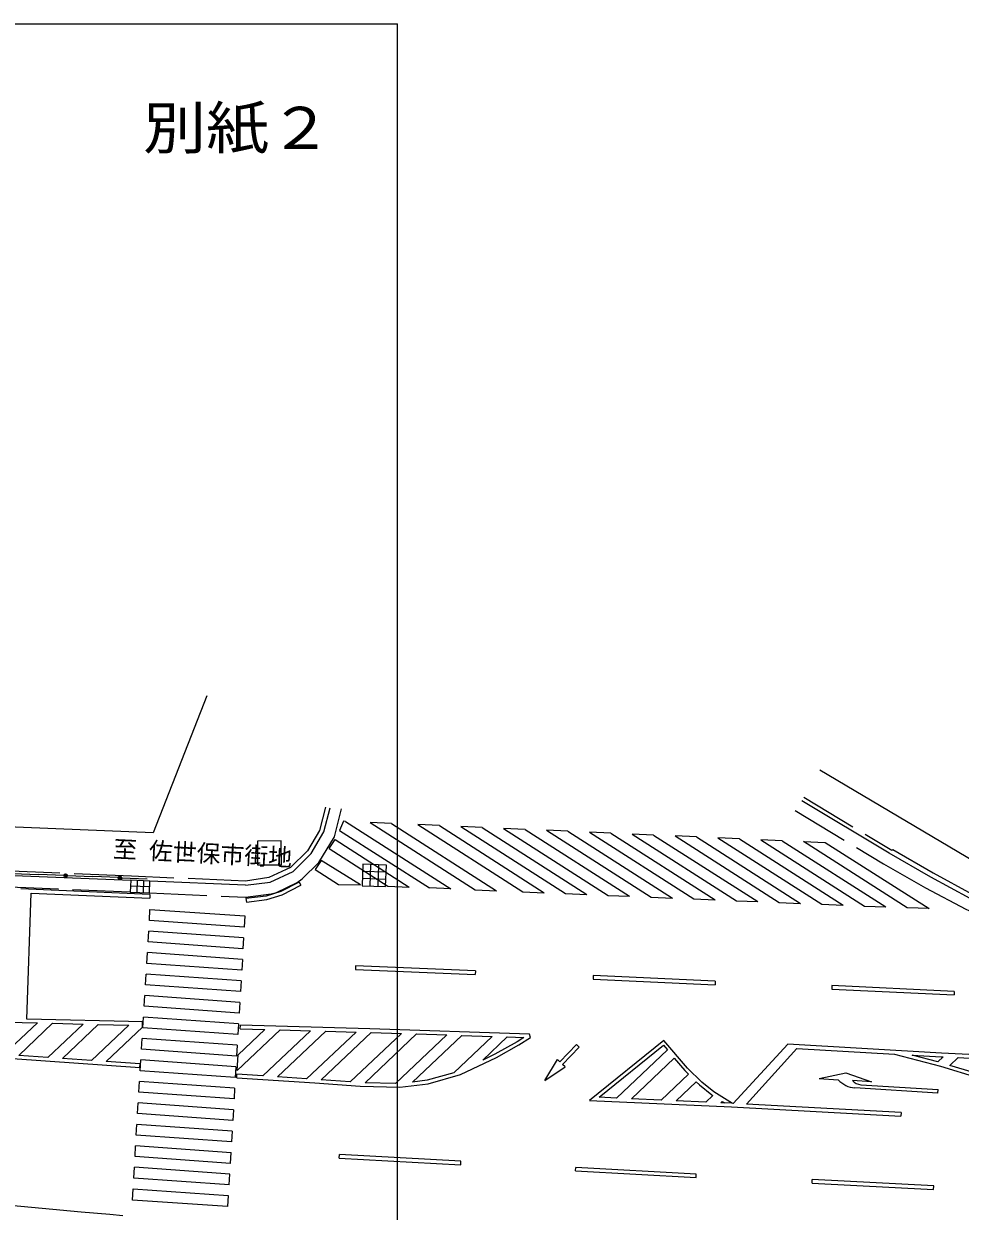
# Model space of a CAD drawing. Units: millimetres, scale not verified. Extents: x -94331 to 144568, y -56598 to 62562.
# Drawn here: x 53814 to 93026, y 12862 to 62562 of the extents above; entities that cross this region are included whole.
import ezdxf
from ezdxf.enums import TextEntityAlignment as Align

# ---------------------------------------------------------------- set-up
doc = ezdxf.new("R2010")
doc.units = ezdxf.units.MM
doc.header["$LTSCALE"] = 400
doc.linetypes.add('DASHED', pattern=[7.5, 6, -1.5])
for name, color, linetype, lineweight in [('0-0_芯', 1, 'Continuous', 30), ('0-1_躯体', 7, 'Continuous', 9), ('0-2_壁', 7, 'Continuous', 9), ('0-9_ハッチ', 7, 'Continuous', 9), ('0-F_0', 7, 'Continuous', 9)]:
    doc.layers.add(name, color=color, linetype=linetype, lineweight=lineweight)
doc.layers.add('0-7_ハッチ', color=7, linetype='Continuous')
doc.styles.add('ＭＳ ゴシック', font='')
doc.styles.get('ＭＳ ゴシック').set_extended_font_data('MS Gothic')

msp = doc.modelspace()

# ---------------------------------------------------------------- linework, layer by layer
at = {"layer": '0-1_躯体', "linetype": 'DASHED'}
for p, q in [((58329, 26883.8), (49894.9, 27233.5)), ((63096.5, 26682.1), (58329, 26883.8)), ((58260.2, 26218.2), (50650, 26537.7)), ((59081.6, 26187.1), (63104, 26006.8))]:
    msp.add_line(p, q, dxfattribs=at)
at = {"layer": '0-1_躯体'}
for p, q in [((50668.6, 27031.8), (58294.2, 26712.4)), ((53354.2, 26997.7), (54428.7, 26955.8)), ((55503.1, 26913.8), (54428.7, 26955.8)), ((55632, 26908.8), (56706.5, 26866.8)), ((57780.9, 26824.9), (56706.5, 26866.8)), ((57909.8, 26819.8), (58984.3, 26777.9)), ((59091, 26434.5), (58284.9, 26465)), ((58563, 26702.2), (58544.2, 26207.5)), ((58831.7, 26692), (58812.9, 26197.3)), ((63100.4, 26511.5), (59100.4, 26681.8)), ((53943.5, 20905.6), (54128, 26180.9)), ((54128, 26180.9), (59093.7, 25968.6)), ((59100.1, 26118.5), (59093.7, 25968.6)), ((59072.9, 25033.8), (59100.3, 25485.7)), ((59100.3, 25485.7), (63075.6, 25224.3)), ((63047.3, 24748.2), (59072.9, 25033.8)), ((59018.3, 24135.4), (59045.6, 24584.6)), ((63020.5, 24299), (59045.6, 24584.6)), ((62993.7, 23849.8), (59018.3, 24135.4)), ((58963.8, 23237), (58991.1, 23686.2)), ((62966.9, 23400.5), (58991.1, 23686.2)), ((62940.1, 22951.3), (58963.8, 23237)), ((58909.3, 22338.6), (58936.5, 22787.8)), ((62913.3, 22502.1), (58936.5, 22787.8)), ((58854.7, 21440.2), (58882, 21889.4)), ((62859.8, 21603.6), (58882, 21889.4)), ((62886.5, 22052.8), (58909.3, 22338.6)), ((62833, 21154.3), (58854.7, 21440.2)), ((58808.4, 20783), (53943.5, 20905.6)), ((58800.2, 20541.8), (58827.5, 20991)), ((62806.2, 20705.1), (58827.5, 20991)), ((54385.5, 20744.4), (52996.9, 19429.6)), ((53110.4, 20776.5), (54385.5, 20744.4)), ((55023.1, 20728.3), (53606.4, 19387)), ((56298.2, 20696.2), (54825.4, 19301.8)), ((55023.1, 20728.3), (56298.2, 20696.2)), ((56935.8, 20680.2), (55434.9, 19259.1)), ((58210.9, 20648), (56653.9, 19173.9)), ((56935.8, 20680.2), (58210.9, 20648)), ((58780, 20567.2), (57263.4, 19131.3)), ((58780, 20567.2), (58793.3, 20783.4)), ((62779.4, 20255.9), (58800.2, 20541.8)), ((58745.7, 19643.4), (58772.9, 20092.6)), ((62752.6, 19806.6), (58772.9, 20092.6)), ((54825.4, 19301.8), (53606.4, 19387)), ((62725.8, 19357.4), (58745.7, 19643.4)), ((56653.9, 19173.9), (55434.9, 19259.1)), ((58691.5, 19031.4), (57263.4, 19131.3)), ((58681, 18881.8), (58691.5, 19031.4)), ((58691.1, 18745), (58718.4, 19194.2)), ((62699.1, 18908.2), (58718.4, 19194.2)), ((62672.3, 18458.9), (58691.1, 18745)), ((58636.6, 17846.6), (58663.9, 18295.8)), ((62645.5, 18009.7), (58663.9, 18295.8)), ((58582, 16948.2), (58609.3, 17397.4)), ((62591.9, 17111.2), (58609.3, 17397.4)), ((62618.7, 17560.5), (58636.6, 17846.6)), ((62565.1, 16662), (58582, 16948.2)), ((58527.5, 16049.8), (58554.8, 16499)), ((62538.4, 16212.8), (58554.8, 16499)), ((62511.6, 15763.5), (58527.5, 16049.8)), ((58473, 15151.4), (58500.2, 15600.6)), ((62505.5, 15312.8), (58500.2, 15600.6)), ((62473.2, 14864), (58473, 15151.4)), ((58418.4, 14253), (58445.7, 14702.2)), ((62441, 14415.1), (58445.7, 14702.2)), ((62408.7, 13966.3), (58418.4, 14253)), ((58391.2, 13803.8), (62377.7, 13517.3))]:
    msp.add_line(p, q, dxfattribs=at)
for points in [[(61482.7, 34434.6), (59229.6, 28700.4), (50734.3, 29044.5)], [(59100.1, 26118.5), (53690.7, 26349.8)], [(53349.5, 19254.6), (58681, 18881.8)], [(62350.4, 13059.8), (58362.2, 13326.9), (58391.2, 13803.8)]]:
    msp.add_lwpolyline(points, dxfattribs=at)
msp.add_lwpolyline([(59100.4, 26681.8), (58294.2, 26712.4), (58275.5, 26217.7), (59081.6, 26187.1)], close=True, dxfattribs=at)
for centre, radius in [((55567.6, 26911.3), 75), ((55567.6, 26911.3), 49.5), ((55567.6, 26911.3), 24.5), ((57845.4, 26822.4), 75), ((57845.4, 26822.4), 49.5), ((57845.4, 26822.4), 24.5)]:
    msp.add_circle(centre, radius, dxfattribs=at)
at = {"layer": '0-2_壁'}
msp.add_lwpolyline([(-7311.2, 18089.1), (8706.5, 16869.3), (8689.8, 16640.1), (21085.6, 15779.8), (30634.5, 15171.5), (31446.6, 15104.7), (36320.8, 14656.7), (37496.9, 14572.4), (40760, 14265.4), (41579.2, 14198.6), (46485.3, 13741.2), (47689.7, 13628.3), (51659.5, 13258.2), (52488.2, 13183), (56224.7, 12839.6), (57412.4, 12736.3), (57966.5, 12679.6)], dxfattribs=at)
at = {"layer": '0-9_ハッチ'}
for p, q in [((67290.3, 29176.4), (71696.7, 26358.8)), ((68318.6, 29131.3), (72721.6, 26315.9)), ((69215.9, 29091.7), (68318.6, 29131.3)), ((69215.9, 29091.7), (73615.4, 26278.4)), ((70318.9, 29043.5), (74715, 26232.4)), ((71216.2, 29003.8), (70318.9, 29043.5)), ((71216.2, 29003.8), (75608.9, 26195)), ((72113.5, 28964.2), (76502.7, 26157.6)), ((73010.7, 28924.6), (72113.5, 28964.2)), ((73010.7, 28924.6), (77396.6, 26120.1)), ((73908, 28885), (78290.4, 26082.7)), ((74805.3, 28845.4), (73908, 28885)), ((74805.3, 28845.4), (79184.3, 26045.3)), ((66600.4, 28040.6), (66850.8, 28414.6)), ((66850.8, 28414.6), (69951.5, 26431.9)), ((67040.8, 28801.8), (70802.8, 26396.2)), ((75702.5, 28805.8), (80078.1, 26007.8)), ((76599.8, 28766.1), (75702.5, 28805.8)), ((76599.8, 28766.1), (80972, 25970.4)), ((77497.1, 28726.5), (81865.8, 25933)), ((78394.4, 28686.9), (77497.1, 28726.5)), ((78394.4, 28686.9), (82759.7, 25895.6)), ((79291.6, 28647.3), (83653.5, 25858.1)), ((80188.9, 28607.7), (79291.6, 28647.3)), ((80188.9, 28607.7), (84547.3, 25820.7)), ((81086.2, 28568.1), (85441.2, 25783.3)), ((81086.2, 28568.1), (85441.2, 25783.3)), ((81983.4, 28528.4), (81086.2, 28568.1)), ((81983.4, 28528.4), (86335, 25745.9)), ((82880.7, 28488.8), (87228.9, 25708.4)), ((83778, 28449.2), (82880.7, 28488.8)), ((83778, 28449.2), (88122.7, 25671)), ((84675.3, 28409.6), (89016.6, 25633.6)), ((85572.5, 28370), (84675.3, 28409.6)), ((85572.5, 28370), (89910.4, 25596.2)), ((66600.4, 28040.6), (69057.7, 26469.3)), ((68339.8, 27372.4), (68308.2, 26469.8)), ((68669.7, 27360.9), (68638.2, 26458.2)), ((68989.2, 27048.4), (67999.3, 27083.1)), ((63100.4, 26511.5), (59100.4, 26681.8)), ((65348.2, 26641.3), (65417.1, 26508.1)), ((68978.6, 26747.6), (67988.8, 26782.2)), ((69057.7, 26469.3), (69951.5, 26431.9)), ((71696.7, 26358.8), (70802.8, 26396.2)), ((63119.3, 25949.9), (63137.8, 25801.1)), ((72721.6, 26315.9), (73615.4, 26278.4)), ((74715, 26232.4), (75608.9, 26195)), ((76502.7, 26157.6), (77396.6, 26120.1)), ((78290.4, 26082.7), (79184.3, 26045.3)), ((80078.1, 26007.8), (80972, 25970.4)), ((81865.8, 25933), (82759.7, 25895.6)), ((83653.5, 25858.1), (84547.3, 25820.7)), ((85441.2, 25783.3), (86335, 25745.9)), ((87228.9, 25708.4), (88122.7, 25671)), ((89016.6, 25633.6), (89910.4, 25596.2)), ((63047.3, 24748.2), (59072.9, 25033.8)), ((63020.5, 24299), (59045.6, 24584.6)), ((62993.7, 23849.8), (59018.3, 24135.4)), ((63020.5, 24299), (62993.7, 23849.8)), ((62966.9, 23400.5), (58991.1, 23686.2)), ((62966.9, 23400.5), (62940.1, 22951.3)), ((62940.1, 22951.3), (58963.8, 23237)), ((67708, 23130.1), (67701.9, 22980.2)), ((67701.9, 22980.2), (72717, 22774.6)), ((72723.1, 22924.5), (67708, 23130.1)), ((72723.1, 22924.5), (72717, 22774.6)), ((62913.3, 22502.1), (58936.5, 22787.8)), ((62913.3, 22502.1), (62886.5, 22052.8)), ((77659, 22730.7), (77651.9, 22580.9)), ((77651.9, 22580.9), (82757.7, 22338)), ((82764.8, 22487.8), (77659, 22730.7)), ((82764.8, 22487.8), (82757.7, 22338)), ((62859.8, 21603.6), (58882, 21889.4)), ((62886.5, 22052.8), (58909.3, 22338.6)), ((87651.7, 22304.3), (87644.7, 22154.5)), ((87644.7, 22154.5), (92766.4, 21914.2)), ((92773.5, 22064.1), (87651.7, 22304.3)), ((92773.5, 22064.1), (92766.4, 21914.2)), ((62833, 21154.3), (58854.7, 21440.2)), ((62859.8, 21603.6), (62833, 21154.3)), ((62806.2, 20705.1), (58827.5, 20991)), ((62779.4, 20255.9), (58800.2, 20541.8)), ((62806.2, 20705.1), (62779.4, 20255.9)), ((63914.2, 20470.6), (62785.9, 19402.4)), ((62880.7, 20499.9), (62884.9, 20649.8)), ((62880.7, 20499.9), (63914.2, 20470.6)), ((65820.7, 20416.7), (63822.6, 18524.8)), ((66456.2, 20398.7), (64434.1, 18484.1)), ((64549.7, 20452.6), (65820.7, 20416.7)), ((66456.2, 20398.7), (67727.2, 20362.7)), ((62752.6, 19806.6), (58772.9, 20092.6)), ((67727.2, 20362.7), (65657, 18402.6)), ((68362.8, 20344.7), (66267.7, 18361.1)), ((69627.2, 20302.5), (67486.8, 18275.9)), ((70259.6, 20281.5), (68105, 18241.5)), ((68362.5, 20344.4), (69627.2, 20302.5)), ((71524.3, 20239.6), (69379, 18208.4)), ((72156.7, 20218.6), (70097.8, 18269.2)), ((70259.6, 20281.5), (71524.3, 20239.6)), ((73421.5, 20176.7), (71817.5, 18658.1)), ((72156.7, 20218.6), (73421.5, 20176.7)), ((74053.9, 20155.8), (73031.6, 19187.9)), ((74053.9, 20155.8), (74746.2, 20132.8)), ((75029.2, 20136.8), (74991.1, 20274.8)), ((62725.8, 19357.4), (58745.7, 19643.4)), ((62752.6, 19806.6), (62725.8, 19357.4)), ((80762.1, 19616.8), (78629.5, 17597.7)), ((85801, 19848.1), (83513.9, 17376.6)), ((86183.3, 19675.8), (84083, 17346)), ((86183.3, 19675.8), (90272.6, 19439.7)), ((91017.8, 19396.6), (92229.5, 19326.7)), ((92089.4, 19111.5), (91017.8, 19396.6)), ((62699.1, 18908.2), (58718.4, 19194.2)), ((62699.1, 18908.2), (62672.3, 18458.9)), ((75633.2, 18335.1), (76157.7, 19215.7)), ((75633.2, 18335.1), (76484.3, 18906.2)), ((81053.7, 19273.2), (79254.3, 17569.5)), ((92311.6, 19321.9), (92089.4, 19111.5)), ((92229.5, 19326.7), (92311.6, 19321.9)), ((92932.7, 19290.2), (92590.1, 18965.9)), ((93583.2, 18666.7), (92590.1, 18965.9)), ((62672.3, 18458.9), (58691.1, 18745)), ((62731.9, 18447.1), (62741.9, 18596.8)), ((63822.6, 18524.8), (62741.9, 18596.8)), ((65657, 18402.6), (64434.1, 18484.1)), ((81651.4, 18599.7), (80503.7, 17513.1)), ((87120.4, 18418.5), (87918.8, 18367.9)), ((62645.5, 18009.7), (58663.9, 18295.8)), ((62645.5, 18009.7), (62618.7, 17560.5)), ((67486.8, 18275.9), (66267.7, 18361.1)), ((69379, 18208.4), (68105, 18241.5)), ((81973.2, 18284.7), (81128.4, 17484.9)), ((92091.4, 17803.2), (88612.5, 18023.4)), ((88864.4, 18157.7), (92100.9, 17952.9)), ((92091.4, 17803.2), (92100.9, 17952.9)), ((62591.9, 17111.2), (58609.3, 17397.4)), ((62618.7, 17560.5), (58636.6, 17846.6)), ((80503.7, 17513.1), (79254.3, 17569.5)), ((82377.9, 17428.5), (81128.4, 17484.9)), ((82671.4, 17706.4), (82377.9, 17428.5)), ((83064.1, 17458.5), (83002.6, 17400.2)), ((83451.1, 17380), (83002.6, 17400.2)), ((83064.1, 17458.5), (83168.2, 17392.8)), ((62565.1, 16662), (58582, 16948.2)), ((62591.9, 17111.2), (62565.1, 16662)), ((83443.7, 17230.2), (90543.1, 16848)), ((83513.9, 17376.6), (83451.7, 17380)), ((90551.1, 16997.8), (84083, 17346)), ((90551.1, 16997.8), (90543.1, 16848)), ((62538.4, 16212.8), (58554.8, 16499)), ((62511.6, 15763.5), (58527.5, 16049.8)), ((62538.4, 16212.8), (62511.6, 15763.5)), ((62505.5, 15312.8), (58500.2, 15600.6)), ((62473.2, 14864), (58473, 15151.4)), ((62484.8, 15314.3), (62458, 14865.1)), ((67024.2, 15083.5), (67032.3, 15233.3)), ((67024.2, 15083.5), (72108.7, 14811.1)), ((72116.7, 14960.9), (67032.3, 15233.3)), ((72108.7, 14811.1), (72116.7, 14960.9)), ((62441, 14415.1), (58445.7, 14702.2)), ((62431.2, 14415.8), (62404.4, 13966.6)), ((76916.5, 14547.8), (76924.8, 14697.6)), ((76916.5, 14547.8), (81964.4, 14268.5)), ((81972.7, 14418.3), (76924.8, 14697.6)), ((81964.4, 14268.5), (81972.7, 14418.3)), ((62408.7, 13966.3), (58418.4, 14253)), ((86824.7, 14037.3), (86832.4, 14187.1)), ((86824.7, 14037.3), (91909.9, 13778.5)), ((91917.5, 13928.3), (86832.4, 14187.1)), ((91909.9, 13778.5), (91917.5, 13928.3)), ((58391.2, 13803.8), (62377.7, 13517.3))]:
    msp.add_line(p, q, dxfattribs=at)
at = {"layer": '0-9_ハッチ', "linetype": 'DASHED'}
for p, q in [((63096.5, 26682.1), (58329, 26883.8)), ((59081.6, 26187.1), (63104, 26006.8))]:
    msp.add_line(p, q, dxfattribs=at)
at = {"layer": '0-9_ハッチ'}
for points in [[(139310.8, 24585.8), (127414.5, 25057), (111058.1, 25723.5), (95916.4, 26321.3), (95838.3, 26174.1), (87149.9, 31327.5)], [(96190.7, 25107.2), (95800.6, 25129), (94587.1, 25452.5), (93434.8, 25956), (91800, 26841.5), (90055.6, 27843.6), (86391.4, 30044.6)], [(63100.4, 26511.5), (64133.2, 26635.7), (65095.1, 27085.9), (65847, 27836), (66375.3, 28740.8), (66639.3, 29752.6)], [(67290.3, 29176.4), (67203.9, 29181), (67040.8, 28801.8)], [(65348.2, 26641.3), (64576.7, 26242.1), (63961, 26054.4), (63119.3, 25949.9)], [(63137.8, 25801.1), (63992.4, 25907.1), (64633.5, 26102.6), (65417.1, 26508.1)], [(59100.3, 25485.7), (63075.6, 25224.3), (63047.3, 24748.2)], [(64549.7, 20452.6), (62749.5, 18748.2), (62785.9, 19402.4)], [(74991.1, 20274.8), (68306.6, 20496.3), (62884.9, 20649.8)], [(62731.9, 18447.1), (65999.4, 18229.4), (67896.9, 18096.9), (69566.6, 18053.5), (70741.5, 18196.4), (72097.8, 18581.8), (73614.1, 19296.7), (74550.6, 19828.2), (75029.2, 20136.8)], [(74746.2, 20132.8), (74472.8, 19956.6), (73545, 19429.9), (73031.6, 19187.9)], [(80621.5, 20014.4), (77498.3, 17498.6), (83444.3, 17230.2)], [(83487.7, 17368.5), (82710.9, 17858.8), (82204.8, 18268), (81605.6, 18854.4), (80621.5, 20014.4)], [(76484.3, 18906.2), (76375.4, 19009.4), (77063.3, 19735.2), (76954.4, 19838.4), (76266.5, 19112.6), (76157.7, 19215.7)], [(78629.5, 17597.7), (77901.3, 17630.6), (80601.7, 19805.9), (80762.1, 19616.8)], [(104326, 16385.8), (103841.5, 16566.4), (101071.9, 17598.9), (99730.2, 18192.5), (98590.5, 18698), (97498.1, 19051.6), (95838.1, 19284.3), (93672.7, 19402.1), (92237.7, 19476.4), (85801, 19848.1)], [(90272.6, 19439.7), (92196.8, 18927.8), (93755.2, 18458.3), (95317.6, 17907.7), (96880.5, 17364.4), (98429.6, 16889.2), (101425.2, 16371.1), (103540.5, 16268.9), (104307.8, 16236.5)], [(81053.7, 19273.2), (81495.7, 18752.1), (81651.4, 18599.7)], [(92932.7, 19290.2), (93664.7, 19252.3), (94172.5, 19224.7)], [(71817.5, 18658.1), (70711.7, 18343.9), (70097.8, 18269.2)], [(87120.4, 18418.5), (88237.1, 18648.4), (89316, 18279.5), (88517.6, 18330)], [(81973.2, 18284.7), (82105, 18155.8), (82623.4, 17736.7), (82671.4, 17706.4)], [(62377.7, 13517.3), (62350.4, 13059.8), (58362.2, 13326.9)]]:
    msp.add_lwpolyline(points, dxfattribs=at)
at = {"layer": '0-9_ハッチ', "linetype": 'DASHED'}
for points in [[(86471.7, 30195.2), (90163.1, 27969.4), (90210, 27996), (91888.5, 27023.2), (93531.4, 26133.7), (94632.3, 25650)], [(66449.9, 29778.9), (66203.3, 28800.2), (65695, 27944.5), (64981.1, 27243.4), (64079.5, 26824.5), (63096.5, 26682.1)], [(63104, 26006.8), (64168.7, 26142.9), (64392.6, 26208.2), (65261.7, 26616.6), (65473.4, 26771.5), (66174.9, 27459.1), (66828.1, 28534.5), (67125.2, 29704.5)], [(86110.6, 29632.8), (89807.6, 27405), (91576.7, 26400.3), (93254.9, 25508.5), (94314.1, 25027.2), (95645.1, 24660.9), (96181.4, 24616.8)]]:
    msp.add_lwpolyline(points, dxfattribs=at)
at = {"layer": '0-9_ハッチ'}
for points in [[(63599.7, 27356.7), (64599.7, 27359.5), (64596.9, 28359.5), (63596.9, 28356.7)], [(86469.8, 28330.4), (87365.5, 28288.5), (91729.4, 25530.6), (90804.3, 25558.7)], [(66268.5, 27537.8), (66012.8, 27165.8), (66997, 26542.6), (67908.4, 26517.4)], [(68999.7, 27349.3), (68009.8, 27384), (67978.3, 26481.3), (68968.1, 26446.7)]]:
    msp.add_lwpolyline(points, close=True, dxfattribs=at)
for centre, radius, end in [((88675.7, 19021.4), 1000, 266.37755), ((88896, 18656.7), 500, 266.37756)]:
    msp.add_arc(centre, radius, 220.80454, end, dxfattribs=at)
at = {"layer": '0-F_0'}
for p in [(-94331.1, 62562.1), (69468.9, -50437.9)]:
    msp.add_line(p, (69468.9, 62562.1), dxfattribs=at)

# ---------------------------------------------------------------- texts
at = {"layer": '0-0_芯', "color": 7, "style": 'ＭＳ ゴシック', "width": 1.1}
msp.add_text('別紙２', height=1760, dxfattribs=at).set_placement((58806.1, 56797.2), align=Align.BOTTOM_LEFT)
at = {"layer": '0-7_ハッチ', "style": 'ＭＳ ゴシック'}
msp.add_text('至 佐世保市街地', height=733.1, rotation=357.164, dxfattribs=at).set_placement((57531.8, 27448), align=Align.BOTTOM_LEFT)

doc.saveas('drawing.dxf')
